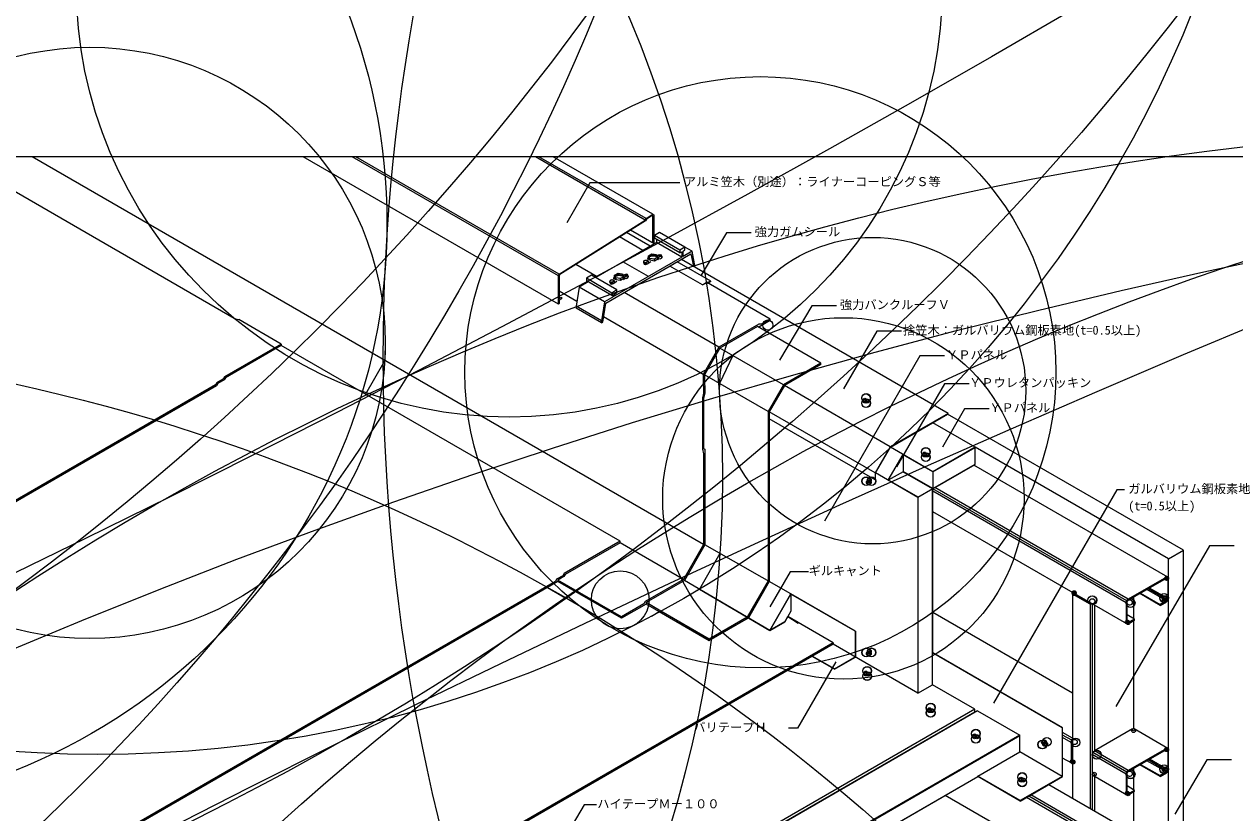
# Model space of a CAD drawing. Units: millimetres, scale not verified. Extents: x -46106 to 45274, y -59880 to 60140.
# Drawn here: x -880 to 1595, y -261 to 1351 of the extents above; entities that cross this region are included whole.
import ezdxf
from ezdxf.enums import TextEntityAlignment as Align

# ---------------------------------------------------------------- set-up
doc = ezdxf.new("R2010")
doc.units = ezdxf.units.MM
doc.header["$LTSCALE"] = 7
for name, color, linetype, lineweight in [('0-0_0', 7, 'Continuous', 18), ('0-1_HATCH', 9, 'Continuous', 18), ('0-3_BOUSUI', 1, 'Continuous', 18), ('0-4_MOJI', 7, 'Continuous', 18), ('0-5_KASAGI', 150, 'Continuous', 18), ('0-6_dannnetu', 6, 'Continuous', 18), ('0-7_KANAMONO', 5, 'Continuous', 18), ('0-8_doubuti', 5, 'Continuous', 18), ('0-9_bo-do', 3, 'Continuous', 18), ('0-D_dekki2', 1, 'Continuous', 18)]:
    doc.layers.add(name, color=color, linetype=linetype, lineweight=lineweight)
doc.styles.add('ＭＳ ゴシック', font='')
doc.styles.get('ＭＳ ゴシック').set_extended_font_data('MS Gothic')

msp = doc.modelspace()

# ---------------------------------------------------------------- linework, layer by layer
at = {"layer": '0-0_0'}
msp.add_lwpolyline([(-1800.053, -1319.833), (1799.947, -1319.833), (1799.947, 1080.167), (-1800.053, 1080.167)], close=True, dxfattribs=at)
at = {"layer": '0-1_HATCH'}
msp.add_line((189.695, 199.463), (227.544, 177.611), dxfattribs=at)
at = {"layer": '0-3_BOUSUI'}
for p, q in [((-450.928, 749.796), (-1023.148, 1080.167)), ((509.178, 287.356), (-864.011, 1080.167)), ((384.926, 888.657), (337.443, 916.071)), ((399.648, 897.157), (351.539, 924.932)), ((291.561, 834.752), (248.051, 859.873)), ((506.582, 818.419), (440.351, 856.657)), ((523.903, 825.419), (455.074, 865.157)), ((645.146, 748.419), (515.242, 823.419)), ((250.158, 784.269), (213.539, 805.411)), ((540.523, 691.014), (346.986, 802.752)), ((-450.928, 749.796), (-441.232, 747.198)), ((-354.629, 697.198), (-441.232, 747.198)), ((508.312, 635.224), (304.696, 752.782)), ((645.146, 745.419), (645.146, 748.419)), ((749.069, 658.419), (619.165, 733.419)), ((-354.629, 697.198), (-354.629, 694.198)), ((568.859, 673.85), (541.886, 616.644)), ((672.328, 614.112), (542.425, 689.112)), ((749.069, 655.419), (749.069, 658.419)), ((640.814, 559.528), (510.91, 634.528)), ((687.579, 186.747), (511.776, 286.66)), ((542.522, 268.909), (500.743, 196.545)), ((189.695, 199.463), (227.544, 177.611)), ((341.169, 139.917), (211.266, 214.917)), ((341.169, 136.917), (211.266, 211.917)), ((644.278, 111.917), (469.997, 214.296)), ((640.814, 213.325), (597.972, 139.119)), ((643.412, 211.848), (600.589, 137.676)), ((686.819, 185.599), (645.039, 113.235)), ((819.247, 110.372), (687.579, 186.39)), ((520.489, 91.431), (391.44, 165.937)), ((341.169, 139.917), (341.169, 136.917)), ((598.015, 139.194), (520.489, 94.435)), ((600.589, 137.676), (520.489, 91.431)), ((774.182, 86.917), (681.238, 140.579)), ((819.247, 110.372), (819.247, 57.899)), ((819.747, 110.66), (819.747, 57.61)), ((774.182, 86.917), (-1662.175, -1319.833)), ((774.182, 83.917), (-1656.979, -1319.833)), ((774.182, 86.917), (774.182, 83.917)), ((776.446, 32.61), (730.883, 58.916)), ((776.446, 33.188), (731.317, 59.167)), ((776.446, 33.188), (819.247, 57.899)), ((776.446, 32.61), (819.747, 57.61)), ((776.446, 32.61), (776.446, 33.188))]:
    msp.add_line(p, q, dxfattribs=at)
msp.add_lwpolyline([(506.582, 818.419), (515.242, 823.419), (517.84, 821.919), (523.903, 825.419)], close=True, dxfattribs=at)
for points in [[(645.146, 748.419), (626.96, 737.919), (621.763, 737.919), (540.523, 691.014), (508.312, 635.224), (508.312, 614.575), (509.178, 611.343), (509.178, 596.956), (506.58, 587.259), (506.58, 482.417), (509.178, 472.721), (509.178, 287.356), (468.095, 216.198), (389.785, 170.986), (387.187, 166.486), (341.169, 139.917)], [(645.146, 745.419), (621.763, 731.919), (619.165, 733.419), (542.425, 689.112), (510.91, 634.528), (510.91, 614.917), (511.776, 611.685), (511.776, 596.614), (509.178, 586.917), (509.178, 483.917), (511.776, 482.417), (511.776, 286.66), (469.997, 214.296), (391.44, 168.941), (391.436, 165.939), (341.169, 136.917)], [(-354.629, 697.198), (-470.636, 630.221), (-473.234, 625.721), (-486.055, 618.319), (-488.653, 613.819), (-1800.053, -143.318)], [(-354.629, 694.198), (-468.734, 628.319), (-471.332, 623.819), (-484.153, 616.417), (-486.751, 611.917), (-1800.053, -146.318)], [(338.191, 291.198), (338.191, 294.198), (-354.629, 694.198)], [(-141.921, 685.378), (-142.333, 663.507), (-182.117, 594.598), (-182.117, 594.598)], [(749.069, 658.419), (672.328, 614.112), (640.814, 559.528), (640.814, 213.325)], [(749.069, 655.419), (674.23, 612.21), (643.412, 558.832), (643.412, 211.848)], [(338.191, 294.198), (224.086, 228.319), (221.488, 223.819), (208.667, 216.417), (206.069, 211.917), (-1800.053, -946.423)], [(468.095, 216.198), (338.191, 291.198), (225.988, 226.417), (223.39, 221.917), (211.266, 214.917), (211.266, 211.917), (-1800.053, -949.423)], [(491.206, 190.905), (500.743, 196.545), (644.278, 111.917), (674.897, 129.595), (680.976, 140.73), (691.565, 134.256)], [(819.247, 110.372), (819.747, 110.66), (687.579, 186.747)], [(520.489, 91.431), (520.489, 94.435), (421.628, 151.512), (391.44, 168.941), (391.44, 165.937)], [(402.277, 141.09), (418.376, 150.385), (520.489, 91.431), (600.589, 137.676), (644.278, 111.917), (674.897, 129.595), (680.976, 140.73), (702.273, 126.747)]]:
    msp.add_lwpolyline(points, dxfattribs=at)
for centre, radius in [((-14589.76, 28624.52), 31515.975), ((-3109.943, 4930.435), 5807.595), ((-4161.723, 4611.12), 5490.165), ((-4184.23, 3212.026), 4833.562), ((-729.477, 2265.778), 2407.315), ((3793.591, 668.398), 3939.497), ((13757.787, -28363.616), 31515.975), ((-1859.793, 423.983), 2407.315), ((111.866, 1433.6), 885.628), ((-1341.081, 944.29), 1202.593), ((-745.949, 699.596), 604.195), ((625.251, 639.551), 604.195), ((4516.577, -12800.75), 13965.194), ((3329.75, -4350.216), 5490.165), ((2277.97, -4669.531), 5807.595), ((854.663, 601.962), 313.122), ((794.909, 381.688), 369.402), ((640.478, 736.081), 10.439), ((-1743.735, -3232.954), 3939.497), ((338.656, 174.519), 59.067)]:
    msp.add_circle(centre, radius, dxfattribs=at)
at = {"layer": '0-4_MOJI'}
for p, q in [((1353.827, 399.313), (1102, -36.864)), ((1369.446, 399.313), (1353.827, 399.313)), ((686.187, 231.984), (644.787, 160.278)), ((723.809, 231.984), (686.187, 231.984)), ((779.397, 47.856), (700.895, -88.113)), ((700.895, -88.113), (682.915, -88.113))]:
    msp.add_line(p, q, dxfattribs=at)
for points in [[(460.735, 1027.026), (276.61, 1027.026), (229.36, 945.185)], [(606.509, 924.705), (556.071, 924.705), (504.402, 838.26)], [(780.557, 775.366), (730.119, 775.366), (664.417, 664.616)], [(913.753, 723.443), (863.315, 723.443), (795.328, 605.686)], [(1001.825, 673.198), (951.387, 673.198), (756.328, 335.345)], [(1051.826, 616.254), (1001.388, 616.254), (903.327, 446.408)], [(1093.053, 565.05), (1042.615, 565.05), (997.406, 486.747)], [(1593.865, 285.014), (1543.427, 285.014), (1352.139, -43.258)], [(1588.499, -152.724), (1538.061, -152.724), (1472.359, -263.474)], [(290.276, -244.42), (265.057, -244.42), (216.101, -327.689)]]:
    msp.add_lwpolyline(points, dxfattribs=at)
at = {"layer": '0-5_KASAGI'}
for p, q in [((212.154, 778.906), (-309.646, 1080.167)), ((212.154, 836.906), (-209.187, 1080.167)), ((213.966, 840.046), (-201.936, 1080.167)), ((389.689, 950.518), (165.129, 1080.167)), ((391.501, 953.657), (172.379, 1080.167)), ((405.351, 962.364), (201.309, 1080.167)), ((405.624, 903.707), (405.624, 959.378)), ((460.53, 889.007), (408.568, 919.007)), ((470.922, 895.392), (418.961, 925.392)), ((460.53, 883.607), (408.568, 913.607)), ((464.427, 874.557), (412.465, 904.557)), ((485.645, 886.807), (470.922, 895.307)), ((389.065, 863.01), (396.663, 867.397)), ((394.947, 870.807), (394.947, 872.407)), ((396.506, 873.871), (396.506, 877.871)), ((399.042, 872.407), (399.042, 868.407)), ((408.506, 866.943), (408.506, 870.943)), ((414.23, 877.539), (417.21, 879.26)), ((415.434, 870.943), (415.434, 874.943)), ((421.541, 876.76), (416.666, 873.945)), ((416.993, 870.807), (416.993, 872.407)), ((396.184, 835.157), (344.223, 865.157)), ((401.263, 865.052), (393.395, 860.51)), ((321.446, 801.569), (269.485, 831.569)), ((321.446, 796.207), (269.485, 826.207)), ((331.838, 808.103), (279.877, 838.103)), ((319.783, 823.01), (327.381, 827.397)), ((331.981, 825.052), (324.113, 820.51)), ((325.665, 830.807), (325.665, 832.407)), ((327.224, 833.871), (327.224, 837.871)), ((329.76, 832.407), (329.76, 828.407)), ((339.224, 826.943), (339.224, 830.943)), ((344.947, 837.539), (347.928, 839.26)), ((346.152, 830.943), (346.152, 834.943)), ((352.259, 836.76), (347.384, 833.945)), ((347.711, 830.807), (347.711, 832.407)), ((306.723, 783.507), (254.762, 813.507)), ((325.343, 794.257), (321.706, 796.357)), ((300.661, 745.007), (248.7, 775.007)), ((248.7, 775.006), (248.7, 770.328)), ((300.661, 740.328), (248.7, 770.328)), ((300.661, 740.543), (300.661, 745.007))]:
    msp.add_line(p, q, dxfattribs=at)
for points in [[(405.624, 959.378), (404.263, 960.163), (392.112, 952.452), (390.288, 949.293), (215.078, 839.143), (213.539, 836.478), (213.539, 794.706), (214.059, 795.006), (214.059, 790.328), (218.389, 792.828), (218.389, 789.506), (214.059, 787.006), (214.059, 780.006), (212.154, 778.906), (212.154, 836.906), (213.966, 840.046), (389.689, 950.518), (391.501, 953.657), (405.351, 962.364), (407.009, 961.406), (407.009, 902.907)], [(418.961, 925.392), (408.568, 919.007), (408.568, 913.607)], [(412.465, 911.357), (412.465, 904.557), (288.62, 833.055)], [(491.988, 853.844), (485.645, 886.807), (467.025, 876.057), (467.025, 887.357), (470.922, 889.607), (470.922, 895.392), (460.53, 889.007), (460.53, 883.607), (464.427, 885.857), (464.427, 874.557), (327.941, 795.757), (327.941, 799.957), (331.838, 802.207), (331.838, 808.103), (321.446, 801.569), (321.446, 796.207), (325.343, 798.457), (325.343, 794.257), (306.723, 783.507), (300.661, 745.007), (300.661, 740.543)], [(300.661, 745.006), (300.661, 740.328), (302.942, 741.645), (309.122, 780.891), (483.247, 881.422), (488.124, 856.075)], [(415.434, 870.943), (408.506, 866.943), (399.042, 868.407), (396.506, 873.871)], [(273.122, 824.107), (254.762, 813.507), (248.7, 775.007), (248.7, 770.543)], [(279.877, 838.103), (269.485, 831.569), (269.485, 826.207)], [(346.152, 830.943), (339.224, 826.943), (329.76, 828.407), (327.224, 833.871)]]:
    msp.add_lwpolyline(points, dxfattribs=at)
for points in [[(403.434, 881.871), (412.898, 880.407), (415.434, 874.943), (408.506, 870.943), (399.042, 872.407), (396.506, 877.871)], [(334.152, 841.871), (343.616, 840.407), (346.152, 834.943), (339.224, 830.943), (329.76, 832.407), (327.224, 837.871)]]:
    msp.add_lwpolyline(points, close=True, dxfattribs=at)
for centre, radius in [((391.128, 864.353), 4.362), ((391.299, 864.486), 4.495), ((419.274, 875.417), 4.362), ((419.445, 875.283), 4.495), ((420.603, 877.514), 1.981), ((420.61, 878.497), 1.971), ((421.364, 878.01), 1.073), ((390.002, 861.264), 1.981), ((389.995, 862.247), 1.971), ((389.241, 861.76), 1.073), ((321.846, 824.353), 4.362), ((322.017, 824.486), 4.495), ((320.72, 821.264), 1.981), ((320.713, 822.247), 1.971), ((319.959, 821.76), 1.073), ((349.992, 835.417), 4.362), ((350.163, 835.283), 4.495), ((351.321, 837.514), 1.981), ((351.328, 838.497), 1.971), ((352.082, 838.01), 1.073)]:
    msp.add_circle(centre, radius, dxfattribs=at)
for centre, start_param, end_param in [((405.97, 872.407), 2.60333023, 6.82144774), ((405.97, 870.807), 3.14159265, 6.28318531), ((336.688, 832.407), 2.51021098, 6.82144774), ((336.688, 830.807), 3.14159265, 6.28318531)]:
    msp.add_ellipse(centre, major_axis=(-11.023, 0), ratio=0.57735, start_param=start_param, end_param=end_param, dxfattribs=at)
at = {"layer": '0-6_dannnetu'}
for p, q in [((1064.301, 486.42), (977.7, 536.419)), ((977.698, 436.417), (891.095, 486.417)), ((977.698, 436.067), (917.076, 471.067)), ((977.698, 436.067), (1064.301, 486.067)), ((977.698, 401.767), (1064.301, 451.767)), ((947.387, 383.917), (860.785, 433.917)), ((977.395, 401.242), (916.773, 436.242)), ((977.698, 401.767), (917.076, 436.767)), ((977.698, 401.417), (917.076, 436.417)), ((947.69, 384.092), (887.068, 419.092)), ((977.395, 66.242), (977.395, 401.242)), ((947.69, -15.908), (947.69, 384.092)), ((1279.508, 180.096), (1279.508, 179.167)), ((1390.359, 135.167), (1374.771, 144.167)), ((947.387, -16.083), (774.182, 83.917)), ((1063.435, -49.083), (976.832, 0.917)), ((1063.435, -49.083), (390.966, -437.333)), ((1063.435, -55.083), (396.162, -440.333)), ((1069.064, -52.333), (396.595, -440.583)), ((1069.064, -52.333), (1155.666, -102.333)), ((483.197, -490.933), (1155.666, -102.683)), ((1262.992, -141.297), (1262.187, -140.833)), ((483.197, -525.233), (1069.93, -186.483)), ((1390.359, -214.833), (1374.771, -205.833))]:
    msp.add_line(p, q, dxfattribs=at)
for points in [[(917.076, 471.417), (917.076, 436.417), (886.765, 418.917)], [(1064.301, 451.417), (1064.301, 486.417), (977.698, 436.417), (977.698, 401.417)], [(947.387, -16.083), (976.832, 0.917), (976.832, 65.917), (977.698, 66.417), (977.698, 401.417), (947.387, 383.917)], [(687.579, 186.917), (687.579, 151.562), (674.897, 129.595), (644.278, 111.917)], [(1069.93, -185.833), (1155.666, -136.333), (1155.666, -102.333), (483.197, -490.583), (483.197, -525.583), (1069.93, -186.833)]]:
    msp.add_lwpolyline(points, close=True, dxfattribs=at)
msp.add_lwpolyline([(1063.868, -55.333), (1063.435, -55.083), (1063.435, -49.083)], dxfattribs=at)
at = {"layer": '0-7_KANAMONO'}
for p, q in [((408.308, 902.157), (359.831, 930.145)), ((1008.877, 555.419), (463.734, 870.157)), ((890.737, 487.21), (674.23, 612.21)), ((859.919, 433.832), (643.412, 558.832)), ((859.919, 419.417), (643.412, 544.417)), ((1242.269, -87.333), (976.832, 65.917)), ((1243.135, -86.833), (977.698, 66.417)), ((1203.241, -120.212), (1206.303, -123.444)), ((1242.269, -186.333), (1155.666, -136.333)), ((1156.532, -235.833), (1069.93, -185.833)), ((1156.532, -236.833), (1069.93, -186.833)), ((1166.277, -194.222), (1164.797, -195.604))]:
    msp.add_line(p, q, dxfattribs=at)
for points in [[(1008.877, 553.419), (1008.877, 555.419), (890.737, 487.21), (859.919, 433.832), (859.919, 419.417), (860.785, 419.917), (860.785, 433.917), (891.095, 486.417), (1008.011, 553.919)], [(1243.135, -186.833), (1243.135, -86.833), (1242.269, -87.333), (1242.269, -186.333), (1156.532, -235.833), (1156.532, -236.833)]]:
    msp.add_lwpolyline(points, close=True, dxfattribs=at)
for centre, radius in [((1201.64, -121.294), 8.999), ((1201.671, -120.898), 8.776), ((1204.209, -116.842), 3.991), ((1210.744, -115.66), 8.776), ((1205.925, -115.821), 3.954), ((1204.314, -114.999), 2.146), ((1206.644, -121.058), 3.991), ((1208.385, -120.083), 3.954), ((1208.292, -121.889), 2.146), ((1160.264, -187.918), 8.724), ((1160.264, -198.29), 8.724), ((1160.607, -187.652), 8.989), ((1160.607, -198.557), 8.989), ((1158.013, -194.095), 3.962), ((1157.998, -192.13), 3.941), ((1156.49, -193.104), 2.146), ((1162.922, -194.095), 3.962), ((1164.445, -193.104), 2.146)]:
    msp.add_circle(centre, radius, dxfattribs=at)
at = {"layer": '0-8_doubuti'}
for p, q in [((1458.373, 220.971), (1061.764, 449.953)), ((1374.307, 172.435), (977.698, 401.417)), ((1373.039, 168.167), (977.698, 396.417)), ((1377.369, 175.667), (982.028, 403.917)), ((1374.307, 125.364), (977.698, 354.346)), ((1455.311, 220.667), (1377.369, 175.667)), ((1377.369, 173.667), (1455.311, 218.667)), ((1457.909, 177.167), (1420.67, 198.667)), ((1457.247, 221.258), (1455.311, 220.667)), ((1457.909, 217.167), (1457.909, 177.167)), ((1459.641, 178.167), (1459.641, 218.167)), ((1262.992, 188.167), (1262.992, -231.226)), ((1299.426, 165.667), (1264.785, 185.667)), ((1266.517, 186.667), (1301.158, 166.667)), ((1387.823, 179.703), (1387.823, 136.632)), ((1442.321, 163.167), (1400.751, 187.167)), ((1402.483, 188.167), (1442.321, 165.167)), ((1455.311, 172.667), (1415.474, 195.667)), ((1457.148, 174.607), (1418.072, 197.167)), ((1299.426, 165.667), (1299.426, -252.261)), ((1303.757, 164.632), (1303.757, -254.761)), ((1308.087, 163.596), (1308.087, -134.333)), ((1373.039, 168.167), (1373.039, 128.167)), ((1374.771, 129.167), (1374.771, 169.167)), ((1262.992, -16.226), (977.698, 148.489)), ((1387.823, 131.703), (1387.823, -88.751)), ((1262.992, -108.297), (1243.135, -96.833)), ((1386.029, -89.333), (1308.087, -134.333)), ((1458.373, -129.029), (1389.091, -89.029)), ((1261.724, -112.565), (1243.135, -101.833)), ((1260.455, -116.833), (1243.135, -106.833)), ((1260.455, -116.833), (1260.455, -156.833)), ((1262.187, -155.833), (1262.187, -115.833)), ((1373.039, -181.833), (1303.757, -141.833)), ((1303.757, -141.833), (1303.757, -181.833)), ((1374.307, -177.565), (1305.025, -137.565)), ((1377.369, -174.333), (1308.087, -134.333)), ((1455.311, -129.333), (1377.369, -174.333)), ((1377.369, -176.333), (1455.311, -131.333)), ((1457.247, -128.742), (1455.311, -129.333)), ((1457.909, -132.833), (1457.909, -172.833)), ((1459.641, -171.833), (1459.641, -131.833)), ((1261.724, -159.636), (1243.135, -148.904)), ((1387.823, -170.297), (1387.823, -213.368)), ((1442.321, -186.833), (1400.751, -162.833)), ((1402.483, -161.833), (1442.321, -184.833)), ((1455.311, -177.333), (1415.474, -154.333)), ((1457.148, -175.393), (1418.072, -152.833)), ((1457.909, -172.833), (1420.67, -151.333)), ((1374.307, -224.636), (1305.025, -184.636)), ((1308.087, -186.404), (1308.087, -257.261)), ((1373.039, -181.833), (1373.039, -221.833)), ((1374.771, -220.833), (1374.771, -180.833)), ((1345.79, -279.029), (1214.617, -203.297)), ((1387.823, -218.297), (1387.823, -638.751)), ((1174.719, -324.404), (1003.184, -225.368)), ((1303.757, -306.833), (1169.523, -229.333)), ((1305.025, -302.565), (1173.853, -226.833)), ((1308.087, -299.333), (1178.183, -224.333))]:
    msp.add_line(p, q, dxfattribs=at)
for points in [[(1455.311, 172.667), (1442.321, 165.167), (1442.321, 163.167), (1455.311, 170.667)], [(1377.369, 125.667), (1390.359, 133.167), (1390.359, 135.167), (1377.369, 127.667)], [(1455.311, -177.333), (1442.321, -184.833), (1442.321, -186.833), (1455.311, -179.333)], [(1377.369, -224.333), (1390.359, -216.833), (1390.359, -214.833), (1377.369, -222.333)]]:
    msp.add_lwpolyline(points, dxfattribs=at)
for centre, radius in [((1455.688, 218.29), 3.955), ((1455.537, 217.241), 2.373), ((1456.566, 216.633), 2.39), ((1457.3, 219.112), 2.146), ((1456.504, 217.734), 1.288), ((1266.676, 189.174), 3.984), ((1266.656, 187.182), 3.955), ((1265.138, 188.167), 2.146), ((1267.652, 188.771), 2.39), ((1266.729, 188.167), 1.288), ((1303.614, 173.606), 8.975), ((1303.9, 173.604), 8.973), ((1303.671, 171.43), 5.385), ((1303.843, 171.429), 5.384), ((1382.007, 167.825), 8.975), ((1382.148, 168.073), 8.973), ((1380.152, 168.962), 5.385), ((1380.236, 169.111), 5.384), ((1450.53, 178.263), 8.975), ((1450.675, 178.51), 8.973), ((1452.442, 177.225), 5.385), ((1452.529, 177.373), 5.384), ((1375.286, 129.03), 3.955), ((1377.021, 128.051), 3.984), ((1375.38, 127.223), 2.146), ((1376.119, 129.685), 2.373), ((1377.16, 129.098), 2.39), ((1376.175, 128.601), 1.288), ((1388.121, -92.723), 3.984), ((1388.018, -90.888), 2.146), ((1269.424, -117.175), 8.975), ((1269.565, -116.927), 8.973), ((1267.568, -116.038), 5.385), ((1267.653, -115.889), 5.384), ((1312.725, -142.175), 8.975), ((1312.866, -141.927), 8.973), ((1455.688, -131.71), 3.955), ((1455.537, -132.759), 2.373), ((1456.566, -133.367), 2.39), ((1457.3, -130.888), 2.146), ((1456.504, -132.266), 1.288), ((1262.703, -155.97), 3.955), ((1264.438, -156.949), 3.984), ((1262.797, -157.777), 2.146), ((1264.577, -155.902), 2.39), ((1263.592, -156.399), 1.288), ((1382.007, -182.175), 8.975), ((1382.148, -181.927), 8.973), ((1450.53, -171.737), 8.975), ((1450.675, -171.49), 8.973), ((1452.442, -172.775), 5.385), ((1452.529, -172.627), 5.384), ((1307.739, -181.949), 3.984), ((1306.098, -182.777), 2.146), ((1380.152, -181.038), 5.385), ((1380.236, -180.889), 5.384), ((1375.286, -220.97), 3.955), ((1377.021, -221.949), 3.984), ((1375.38, -222.777), 2.146), ((1376.119, -220.315), 2.373), ((1377.16, -220.902), 2.39), ((1376.175, -221.399), 1.288)]:
    msp.add_circle(centre, radius, dxfattribs=at)
at = {"layer": '0-9_bo-do'}
msp.add_line((1459.643, 258.169), (1064.301, 486.42), dxfattribs=at)
for points in [[(1489.954, -1319.833), (1489.954, 275.669), (1008.011, 553.919)], [(1459.643, -1319.833), (1459.643, 258.169), (1489.954, 275.669)]]:
    msp.add_lwpolyline(points, dxfattribs=at)
at = {"layer": '0-D_dekki2'}
for p, q in [((847.056, 580.554), (845.577, 579.172)), ((969.182, 470.304), (967.703, 468.922)), ((847.986, 422.762), (849.368, 421.282)), ((847.986, 72.762), (849.368, 71.282)), ((849.274, 22.799), (847.794, 21.417)), ((979.177, -52.201), (977.698, -53.583)), ((1071.409, -105.451), (1069.93, -106.833))]:
    msp.add_line(p, q, dxfattribs=at)
for centre, radius in [((841.044, 586.858), 8.724), ((841.386, 587.125), 8.989), ((841.044, 576.486), 8.724), ((841.386, 576.22), 8.989), ((838.792, 580.682), 3.962), ((838.777, 582.647), 3.941), ((837.269, 581.672), 2.146), ((843.701, 580.682), 3.962), ((845.224, 581.672), 2.146), ((963.169, 476.608), 8.724), ((963.169, 466.236), 8.724), ((963.512, 476.874), 8.989), ((963.512, 465.969), 8.989), ((960.918, 470.431), 3.962), ((960.903, 472.396), 3.941), ((959.395, 471.422), 2.146), ((965.827, 470.431), 3.962), ((967.35, 471.422), 2.146), ((841.415, 417.092), 8.989), ((841.682, 416.749), 8.724), ((852.054, 416.749), 8.724), ((852.321, 417.092), 8.989), ((847.858, 419.407), 3.962), ((846.868, 420.93), 2.146), ((845.893, 414.483), 3.941), ((847.858, 414.498), 3.962), ((846.868, 412.975), 2.146), ((841.415, 67.092), 8.989), ((841.682, 66.749), 8.724), ((852.054, 66.749), 8.724), ((852.321, 67.092), 8.989), ((845.893, 64.483), 3.941), ((847.858, 69.407), 3.962), ((847.858, 64.498), 3.962), ((846.868, 70.93), 2.146), ((846.868, 62.975), 2.146), ((843.261, 29.103), 8.724), ((843.261, 18.731), 8.724), ((843.603, 29.37), 8.989), ((843.603, 18.465), 8.989), ((841.009, 22.927), 3.962), ((840.994, 24.892), 3.941), ((839.486, 23.917), 2.146), ((845.919, 22.927), 3.962), ((847.442, 23.917), 2.146), ((973.165, -45.897), 8.724), ((973.165, -56.269), 8.724), ((973.507, -45.63), 8.989), ((973.507, -56.535), 8.989), ((970.913, -52.073), 3.962), ((970.898, -50.108), 3.941), ((969.39, -51.083), 2.146), ((975.822, -52.073), 3.962), ((977.346, -51.083), 2.146), ((1065.396, -99.147), 8.724), ((1065.739, -98.88), 8.989), ((1065.396, -109.519), 8.724), ((1065.739, -109.785), 8.989), ((1063.145, -105.323), 3.962), ((1063.13, -103.358), 3.941), ((1061.622, -104.333), 2.146), ((1068.054, -105.323), 3.962), ((1069.577, -104.333), 2.146)]:
    msp.add_circle(centre, radius, dxfattribs=at)

# ---------------------------------------------------------------- texts
at = {"layer": '0-4_MOJI', "style": 'ＭＳ ゴシック'}
for s, p in [('アルミ笠木（別途）：ライナーコーピングＳ等', (468.832, 1014.526)), ('強力ガムシール', (613.503, 912.205)), ('強力バンクルーフＶ', (787.799, 763.077)), ('捨笠木：ガルバリウム鋼板素地(t=0.5以上)', (916.753, 710.943)), ('ＹＰパネル', (1004.825, 660.698)), ('ＹＰウレタンパッキン', (1051.826, 603.754)), ('ＹＰパネル', (1093.053, 552.55)), ('ガルバリウム鋼板素地', (1377.19, 386.813)), ('(t=0.5以上)', (1377.19, 351.813)), ('ギルキャント', (723.809, 219.484)), ('バリテープＨ', (487.991, -100.613)), ('ハイテープＭー１００', (291.613, -256.985))]:
    msp.add_text(s, height=18.33, dxfattribs=at).set_placement(p, align=Align.BOTTOM_LEFT)

doc.saveas('drawing.dxf')
